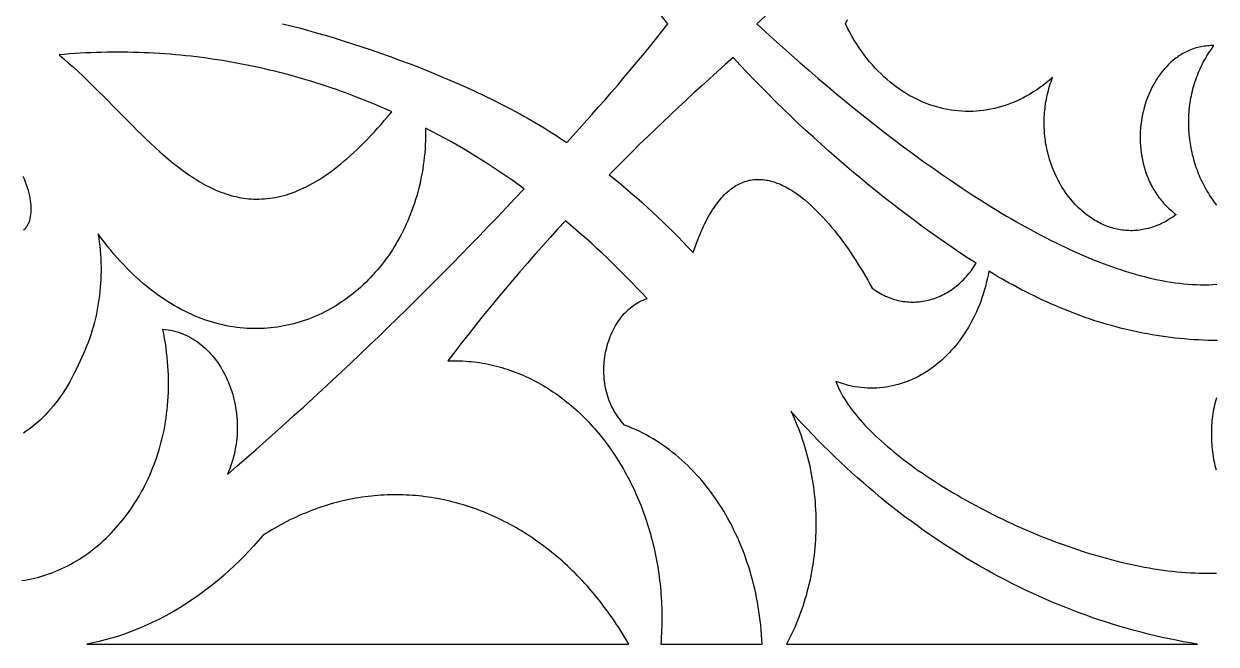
# Model space of a CAD drawing. Extents: x -4950 to -2150, y -1354 to 1346.
# Drawn here: x -3880.5 to -3593.5, y 396.6 to 546.1 of the extents above; entities that cross this region are included whole.
import ezdxf

# ---------------------------------------------------------------- set-up
doc = ezdxf.new("R2010")
doc.units = 0
doc.layers.add('LAYER_1', color=18, linetype='CONTINUOUS')

msp = doc.modelspace()

# ---------------------------------------------------------------- linework, layer by layer
at = {"layer": 'LAYER_1'}
for points in [[(-3818.22, 546.12), (-3816.27, 545.64), (-3814.26, 545.12), (-3812.22, 544.57), (-3810.12, 543.99), (-3808, 543.37), (-3805.83, 542.73), (-3803.64, 542.05), (-3801.42, 541.34), (-3799.18, 540.61), (-3796.91, 539.85), (-3794.63, 539.06), (-3792.34, 538.24), (-3790.05, 537.4), (-3787.74, 536.53), (-3785.44, 535.64), (-3783.14, 534.72), (-3780.85, 533.78), (-3778.57, 532.82), (-3776.3, 531.84), (-3774.05, 530.84), (-3771.82, 529.82), (-3769.62, 528.78), (-3767.45, 527.72), (-3765.31, 526.64), (-3763.21, 525.55), (-3761.15, 524.44), (-3760.13, 523.88), (-3759.13, 523.31), (-3758.14, 522.75), (-3757.16, 522.17), (-3756.19, 521.6), (-3755.24, 521.02), (-3754.31, 520.44), (-3753.38, 519.86), (-3752.47, 519.27), (-3751.58, 518.68), (-3750.7, 518.08), (-3749.84, 517.49), (-3746.75, 520.91), (-3743.68, 524.36), (-3742.14, 526.1), (-3740.61, 527.84), (-3739.09, 529.6), (-3737.56, 531.37), (-3736.04, 533.16), (-3734.53, 534.96), (-3733.01, 536.77), (-3731.5, 538.6), (-3730, 540.45), (-3728.49, 542.32), (-3726.99, 544.21), (-3725.49, 546.12), (-3726.99, 548.03)], [(-3702.02, 547.99), (-3704.06, 546.12), (-3702.02, 544.25), (-3699.96, 542.37), (-3697.87, 540.49), (-3695.75, 538.61), (-3693.61, 536.72), (-3691.45, 534.84), (-3689.26, 532.96), (-3687.05, 531.08), (-3684.82, 529.21), (-3682.57, 527.35), (-3680.3, 525.51), (-3678.02, 523.67), (-3675.72, 521.86), (-3673.41, 520.05), (-3671.09, 518.27), (-3668.76, 516.51), (-3666.41, 514.78), (-3664.06, 513.06), (-3661.71, 511.38), (-3659.34, 509.72), (-3656.98, 508.1), (-3654.61, 506.51), (-3652.23, 504.95), (-3649.86, 503.43), (-3647.49, 501.95), (-3646.31, 501.23), (-3645.12, 500.51), (-3643.94, 499.81), (-3642.76, 499.12), (-3641.58, 498.44), (-3640.4, 497.77), (-3639.22, 497.11), (-3638.04, 496.46), (-3636.87, 495.83), (-3635.7, 495.21), (-3634.53, 494.6), (-3633.36, 494.01), (-3632.19, 493.42), (-3631.03, 492.85), (-3629.87, 492.3), (-3628.71, 491.76), (-3627.56, 491.23), (-3626.41, 490.72), (-3625.27, 490.22), (-3624.12, 489.74), (-3622.98, 489.27), (-3621.85, 488.82), (-3620.72, 488.38), (-3619.59, 487.96), (-3618.47, 487.56), (-3617.35, 487.17), (-3616.24, 486.8), (-3615.13, 486.44), (-3614.03, 486.11), (-3612.94, 485.79), (-3611.84, 485.49), (-3610.76, 485.2), (-3609.68, 484.94), (-3608.61, 484.69), (-3607.54, 484.46), (-3606.48, 484.25), (-3605.42, 484.06), (-3604.37, 483.89), (-3603.33, 483.74), (-3602.3, 483.61), (-3601.27, 483.49), (-3600.25, 483.4), (-3599.24, 483.33), (-3598.24, 483.28), (-3597.24, 483.26), (-3596.25, 483.25), (-3595.27, 483.26), (-3594.3, 483.3), (-3593.33, 483.36)], [(-3593.32, 502.46), (-3593.63, 502.85), (-3593.93, 503.25), (-3594.23, 503.66), (-3594.52, 504.08), (-3594.81, 504.5), (-3595.09, 504.93), (-3595.36, 505.36), (-3595.63, 505.8), (-3595.89, 506.25), (-3596.14, 506.7), (-3596.38, 507.16), (-3596.62, 507.62), (-3596.85, 508.09), (-3597.07, 508.56), (-3597.29, 509.04), (-3597.5, 509.53), (-3597.7, 510.01), (-3597.89, 510.51), (-3598.08, 511), (-3598.26, 511.51), (-3598.43, 512.01), (-3598.59, 512.52), (-3598.74, 513.03), (-3598.89, 513.55), (-3599.03, 514.07), (-3599.16, 514.59), (-3599.28, 515.12), (-3599.4, 515.65), (-3599.5, 516.18), (-3599.6, 516.71), (-3599.69, 517.25), (-3599.77, 517.79), (-3599.84, 518.33), (-3599.9, 518.87), (-3599.96, 519.42), (-3600, 519.97), (-3600.04, 520.51), (-3600.06, 521.06), (-3600.08, 521.61), (-3600.09, 522.16), (-3600.09, 522.72), (-3600.08, 523.27), (-3600.06, 523.82), (-3600.03, 524.38), (-3599.99, 524.93), (-3599.95, 525.49), (-3599.89, 526.04), (-3599.82, 526.59), (-3599.74, 527.15), (-3599.66, 527.7), (-3599.56, 528.25), (-3599.45, 528.8), (-3599.33, 529.35), (-3599.2, 529.9), (-3599.07, 530.45), (-3598.92, 531), (-3598.76, 531.54), (-3598.59, 532.08), (-3598.41, 532.63), (-3598.22, 533.16), (-3598.01, 533.7), (-3597.8, 534.23), (-3597.58, 534.76), (-3597.34, 535.29), (-3597.1, 535.82), (-3596.84, 536.34), (-3596.57, 536.86), (-3596.29, 537.37), (-3596, 537.88), (-3595.7, 538.39), (-3595.38, 538.9), (-3595.06, 539.4), (-3594.72, 539.89), (-3594.37, 540.38), (-3594.01, 540.87), (-3594.41, 540.87), (-3594.81, 540.86), (-3595.2, 540.84), (-3595.59, 540.81), (-3595.98, 540.77), (-3596.36, 540.72), (-3596.74, 540.66), (-3597.12, 540.59), (-3597.49, 540.52), (-3597.86, 540.43), (-3598.22, 540.33), (-3598.58, 540.22), (-3598.94, 540.1), (-3599.29, 539.98), (-3599.64, 539.85), (-3599.99, 539.7), (-3600.33, 539.55), (-3600.66, 539.39), (-3601, 539.22), (-3601.32, 539.05), (-3601.65, 538.86), (-3601.97, 538.67), (-3602.28, 538.47), (-3602.6, 538.26), (-3602.9, 538.04), (-3603.2, 537.82), (-3603.8, 537.35), (-3604.37, 536.86), (-3604.92, 536.33), (-3605.46, 535.79), (-3605.98, 535.21), (-3606.47, 534.61), (-3606.95, 533.99), (-3607.41, 533.35), (-3607.84, 532.69), (-3608.26, 532.01), (-3608.65, 531.31), (-3609.02, 530.59), (-3609.37, 529.85), (-3609.7, 529.1), (-3610.01, 528.34), (-3610.29, 527.56), (-3610.55, 526.77), (-3610.78, 525.97), (-3611, 525.16), (-3611.18, 524.34), (-3611.35, 523.51), (-3611.48, 522.68), (-3611.6, 521.83), (-3611.68, 520.99), (-3611.74, 520.14), (-3611.78, 519.29), (-3611.78, 518.43), (-3611.77, 517.58), (-3611.72, 516.72), (-3611.64, 515.87), (-3611.54, 515.02), (-3611.41, 514.17), (-3611.25, 513.33), (-3611.06, 512.49), (-3610.85, 511.66), (-3610.6, 510.84), (-3610.46, 510.43), (-3610.32, 510.03), (-3610.17, 509.62), (-3610.01, 509.22), (-3609.85, 508.82), (-3609.68, 508.43), (-3609.5, 508.04), (-3609.31, 507.65), (-3609.11, 507.26), (-3608.91, 506.88), (-3608.69, 506.5), (-3608.47, 506.13), (-3608.25, 505.76), (-3608.01, 505.39), (-3607.77, 505.03), (-3607.51, 504.67), (-3607.25, 504.31), (-3606.98, 503.96), (-3606.71, 503.62), (-3606.42, 503.28), (-3606.13, 502.94), (-3605.82, 502.61), (-3605.51, 502.28), (-3605.2, 501.96), (-3604.87, 501.65), (-3604.53, 501.34), (-3604.19, 501.03), (-3603.83, 500.74), (-3603.47, 500.44), (-3603.1, 500.16), (-3603.52, 499.85), (-3603.94, 499.56), (-3604.36, 499.27), (-3604.78, 499.01), (-3605.21, 498.75), (-3605.63, 498.51), (-3606.05, 498.28), (-3606.48, 498.07), (-3606.9, 497.87), (-3607.32, 497.68), (-3607.75, 497.5), (-3608.17, 497.33), (-3608.6, 497.18), (-3609.02, 497.04), (-3609.44, 496.91), (-3609.87, 496.8), (-3610.29, 496.69), (-3610.71, 496.6), (-3611.13, 496.52), (-3611.55, 496.45), (-3611.97, 496.39), (-3612.39, 496.34), (-3612.81, 496.31), (-3613.22, 496.28), (-3613.64, 496.27), (-3614.05, 496.27), (-3614.47, 496.28), (-3614.88, 496.29), (-3615.29, 496.32), (-3615.7, 496.36), (-3616.1, 496.41), (-3616.51, 496.47), (-3616.91, 496.54), (-3617.31, 496.63), (-3617.71, 496.72), (-3618.1, 496.82), (-3618.5, 496.93), (-3618.89, 497.05), (-3619.28, 497.17), (-3619.66, 497.31), (-3620.05, 497.46), (-3620.43, 497.62), (-3620.8, 497.78), (-3621.18, 497.96), (-3621.55, 498.14), (-3621.92, 498.33), (-3622.28, 498.53), (-3622.65, 498.74), (-3623.01, 498.96), (-3623.36, 499.19), (-3623.71, 499.42), (-3624.06, 499.66), (-3624.4, 499.91), (-3624.75, 500.17), (-3625.41, 500.71), (-3626.07, 501.28), (-3626.7, 501.87), (-3627.32, 502.5), (-3627.92, 503.15), (-3628.5, 503.83), (-3629.06, 504.54), (-3629.59, 505.27), (-3630.11, 506.02), (-3630.6, 506.8), (-3631.07, 507.59), (-3631.52, 508.41), (-3631.94, 509.25), (-3632.34, 510.11), (-3632.71, 510.99), (-3632.89, 511.44), (-3633.06, 511.89), (-3633.22, 512.34), (-3633.38, 512.8), (-3633.52, 513.26), (-3633.67, 513.73), (-3633.8, 514.2), (-3633.93, 514.67), (-3634.04, 515.15), (-3634.16, 515.63), (-3634.26, 516.11), (-3634.36, 516.6), (-3634.45, 517.09), (-3634.53, 517.58), (-3634.6, 518.08), (-3634.66, 518.58), (-3634.72, 519.08), (-3634.77, 519.58), (-3634.81, 520.09), (-3634.84, 520.6), (-3634.86, 521.11), (-3634.88, 521.62), (-3634.89, 522.14), (-3634.88, 522.66), (-3634.87, 523.18), (-3634.85, 523.7), (-3634.82, 524.22), (-3634.78, 524.74), (-3634.73, 525.27), (-3634.68, 525.79), (-3634.61, 526.32), (-3634.53, 526.85), (-3634.45, 527.38), (-3634.35, 527.91), (-3634.25, 528.44), (-3634.13, 528.97), (-3634.01, 529.5), (-3633.87, 530.04), (-3633.73, 530.57), (-3633.57, 531.1), (-3633.41, 531.63), (-3633.23, 532.17), (-3633.04, 532.7), (-3632.85, 533.23), (-3633.61, 532.56), (-3634.39, 531.91), (-3635.17, 531.29), (-3635.97, 530.71), (-3636.77, 530.15), (-3637.58, 529.62), (-3638.39, 529.12), (-3639.22, 528.65), (-3640.05, 528.21), (-3640.88, 527.8), (-3641.72, 527.42), (-3642.57, 527.06), (-3643.42, 526.74), (-3644.27, 526.44), (-3645.13, 526.17), (-3645.99, 525.93), (-3646.86, 525.72), (-3647.73, 525.53), (-3648.6, 525.38), (-3649.47, 525.25), (-3650.34, 525.15), (-3651.21, 525.08), (-3652.08, 525.03), (-3652.96, 525.01), (-3653.83, 525.03), (-3654.7, 525.06), (-3655.57, 525.13), (-3656.44, 525.22), (-3657.3, 525.34), (-3658.17, 525.49), (-3659.03, 525.67), (-3659.88, 525.87), (-3660.73, 526.1), (-3661.58, 526.35), (-3662.42, 526.64), (-3663.26, 526.95), (-3664.09, 527.28), (-3664.92, 527.65), (-3665.73, 528.03), (-3666.54, 528.45), (-3667.35, 528.89), (-3668.14, 529.36), (-3668.93, 529.85), (-3669.71, 530.37), (-3670.48, 530.92), (-3671.24, 531.49), (-3671.98, 532.09), (-3672.72, 532.71), (-3673.45, 533.36), (-3674.16, 534.04), (-3674.87, 534.74), (-3675.56, 535.46), (-3676.24, 536.22), (-3676.9, 536.99), (-3677.55, 537.79), (-3678.19, 538.62), (-3678.81, 539.47), (-3679.42, 540.35), (-3680.01, 541.25), (-3680.59, 542.17), (-3681.15, 543.12), (-3681.69, 544.1), (-3682.22, 545.1), (-3682.73, 546.12), (-3682.22, 547.15)], [(-3880.98, 411.97), (-3880.22, 412.09), (-3879.46, 412.22), (-3878.71, 412.37), (-3877.95, 412.53), (-3877.21, 412.72), (-3876.46, 412.92), (-3875.72, 413.15), (-3874.98, 413.39), (-3874.24, 413.64), (-3873.51, 413.92), (-3872.79, 414.21), (-3872.06, 414.52), (-3871.35, 414.84), (-3870.63, 415.18), (-3869.93, 415.54), (-3869.22, 415.92), (-3868.53, 416.31), (-3867.84, 416.71), (-3867.15, 417.14), (-3866.47, 417.58), (-3865.8, 418.03), (-3865.14, 418.5), (-3864.48, 418.99), (-3863.83, 419.49), (-3863.19, 420), (-3862.55, 420.53), (-3861.92, 421.08), (-3861.31, 421.64), (-3860.69, 422.21), (-3860.09, 422.8), (-3859.5, 423.4), (-3858.92, 424.02), (-3858.34, 424.65), (-3857.78, 425.29), (-3857.22, 425.95), (-3856.68, 426.62), (-3856.14, 427.3), (-3855.62, 428), (-3855.1, 428.71), (-3854.6, 429.43), (-3854.11, 430.17), (-3853.63, 430.92), (-3853.16, 431.67), (-3852.7, 432.45), (-3852.26, 433.23), (-3851.83, 434.02), (-3851.41, 434.83), (-3851, 435.65), (-3850.61, 436.48), (-3850.23, 437.32), (-3849.86, 438.17), (-3849.51, 439.03), (-3849.17, 439.91), (-3848.84, 440.79), (-3848.53, 441.68), (-3848.24, 442.59), (-3847.96, 443.5), (-3847.69, 444.43), (-3847.44, 445.36), (-3847.2, 446.3), (-3846.99, 447.26), (-3846.78, 448.22), (-3846.6, 449.19), (-3846.43, 450.17), (-3846.27, 451.16), (-3846.14, 452.16), (-3846.02, 453.16), (-3845.92, 454.18), (-3845.83, 455.2), (-3845.77, 456.23), (-3845.72, 457.27), (-3845.69, 458.32), (-3845.68, 459.37), (-3845.68, 460.43), (-3845.71, 461.5), (-3845.76, 462.58), (-3845.82, 463.66), (-3845.91, 464.75), (-3846.01, 465.85), (-3846.14, 466.95), (-3846.29, 468.06), (-3846.45, 469.17), (-3846.64, 470.29), (-3846.85, 471.42), (-3847.08, 472.55), (-3846.43, 472.49), (-3845.79, 472.4), (-3845.15, 472.29), (-3844.53, 472.15), (-3843.91, 471.99), (-3843.31, 471.81), (-3842.71, 471.6), (-3842.12, 471.37), (-3841.55, 471.12), (-3840.98, 470.84), (-3840.43, 470.55), (-3839.88, 470.23), (-3839.35, 469.9), (-3838.82, 469.54), (-3838.31, 469.17), (-3837.81, 468.77), (-3837.32, 468.36), (-3836.84, 467.93), (-3836.38, 467.49), (-3835.93, 467.02), (-3835.49, 466.54), (-3835.06, 466.05), (-3834.64, 465.54), (-3834.24, 465.01), (-3833.86, 464.47), (-3833.48, 463.92), (-3833.12, 463.36), (-3832.78, 462.78), (-3832.44, 462.18), (-3832.13, 461.58), (-3831.82, 460.97), (-3831.54, 460.34), (-3831.27, 459.7), (-3831.01, 459.06), (-3830.77, 458.4), (-3830.54, 457.74), (-3830.33, 457.07), (-3830.14, 456.39), (-3829.96, 455.7), (-3829.8, 455), (-3829.66, 454.3), (-3829.53, 453.59), (-3829.42, 452.88), (-3829.33, 452.16), (-3829.26, 451.44), (-3829.2, 450.71), (-3829.17, 449.98), (-3829.15, 449.25), (-3829.15, 448.51), (-3829.17, 447.77), (-3829.2, 447.03), (-3829.26, 446.29), (-3829.34, 445.55), (-3829.43, 444.81), (-3829.55, 444.07), (-3829.69, 443.33), (-3829.84, 442.59), (-3830.02, 441.85), (-3830.22, 441.11), (-3830.44, 440.38), (-3830.68, 439.65), (-3830.94, 438.93), (-3831.22, 438.2), (-3831.52, 437.49), (-3829.21, 439.5), (-3826.9, 441.53), (-3824.59, 443.56), (-3822.29, 445.6), (-3819.99, 447.65), (-3817.7, 449.71), (-3815.42, 451.78), (-3813.14, 453.86), (-3810.86, 455.95), (-3808.6, 458.04), (-3806.33, 460.15), (-3804.07, 462.26), (-3801.82, 464.38), (-3799.57, 466.51), (-3797.33, 468.65), (-3795.1, 470.8), (-3792.87, 472.96), (-3790.64, 475.13), (-3788.42, 477.3), (-3786.21, 479.48), (-3784, 481.68), (-3781.79, 483.88), (-3779.6, 486.09), (-3777.41, 488.31), (-3775.22, 490.54), (-3773.04, 492.77), (-3770.86, 495.02), (-3768.7, 497.27), (-3766.53, 499.53), (-3764.37, 501.8), (-3762.22, 504.08), (-3760.08, 506.37), (-3761.51, 507.4), (-3762.95, 508.42), (-3764.39, 509.42), (-3765.85, 510.4), (-3767.31, 511.37), (-3768.77, 512.33), (-3770.25, 513.27), (-3771.73, 514.19), (-3773.22, 515.1), (-3774.71, 515.99), (-3776.21, 516.87), (-3777.71, 517.73), (-3779.23, 518.57), (-3780.75, 519.4), (-3782.27, 520.21), (-3783.8, 521.01), (-3783.79, 519.99), (-3783.8, 518.98), (-3783.83, 517.97), (-3783.88, 516.97), (-3783.94, 515.98), (-3784.02, 514.99), (-3784.11, 514.02), (-3784.22, 513.05), (-3784.35, 512.08), (-3784.49, 511.13), (-3784.65, 510.18), (-3784.83, 509.24), (-3785.02, 508.31), (-3785.23, 507.39), (-3785.45, 506.48), (-3785.68, 505.57), (-3785.94, 504.68), (-3786.2, 503.79), (-3786.48, 502.91), (-3786.77, 502.05), (-3787.08, 501.19), (-3787.41, 500.34), (-3787.74, 499.5), (-3788.09, 498.67), (-3788.45, 497.85), (-3788.83, 497.04), (-3789.22, 496.24), (-3789.62, 495.46), (-3790.03, 494.68), (-3790.46, 493.91), (-3790.9, 493.16), (-3791.35, 492.41), (-3791.81, 491.68), (-3792.28, 490.96), (-3792.77, 490.25), (-3793.27, 489.55), (-3793.77, 488.86), (-3794.29, 488.19), (-3794.82, 487.52), (-3795.36, 486.87), (-3795.91, 486.24), (-3796.47, 485.61), (-3797.04, 485), (-3797.62, 484.4), (-3798.21, 483.81), (-3798.81, 483.24), (-3799.42, 482.68), (-3800.04, 482.13), (-3800.66, 481.6), (-3801.3, 481.08), (-3801.94, 480.58), (-3802.6, 480.09), (-3803.26, 479.61), (-3803.93, 479.15), (-3804.6, 478.7), (-3805.28, 478.27), (-3805.98, 477.85), (-3806.67, 477.45), (-3807.38, 477.06), (-3808.09, 476.69), (-3808.81, 476.33), (-3809.54, 475.99), (-3810.27, 475.66), (-3811.01, 475.35), (-3811.75, 475.06), (-3812.5, 474.78), (-3813.26, 474.52), (-3814.02, 474.28), (-3814.78, 474.05), (-3815.55, 473.84), (-3816.33, 473.64), (-3817.11, 473.47), (-3817.9, 473.31), (-3818.69, 473.17), (-3819.48, 473.04), (-3820.28, 472.93), (-3821.08, 472.84), (-3821.88, 472.77), (-3822.69, 472.72), (-3823.5, 472.69), (-3824.32, 472.67), (-3825.13, 472.67), (-3825.95, 472.69), (-3826.78, 472.73), (-3827.6, 472.79), (-3828.43, 472.87), (-3829.26, 472.97), (-3830.09, 473.08), (-3830.92, 473.22), (-3831.75, 473.38), (-3832.59, 473.55), (-3833.42, 473.75), (-3834.26, 473.97), (-3835.1, 474.21), (-3835.93, 474.46), (-3836.77, 474.74), (-3837.61, 475.04), (-3838.45, 475.36), (-3839.29, 475.7), (-3840.12, 476.07), (-3840.96, 476.45), (-3841.8, 476.86), (-3842.63, 477.28), (-3843.46, 477.73), (-3844.3, 478.21), (-3845.13, 478.7), (-3845.96, 479.22), (-3846.78, 479.75), (-3847.61, 480.32), (-3848.43, 480.9), (-3849.25, 481.51), (-3850.07, 482.14), (-3850.88, 482.79), (-3851.69, 483.47), (-3852.5, 484.17), (-3853.31, 484.89), (-3854.11, 485.64), (-3854.91, 486.41), (-3855.7, 487.21), (-3856.49, 488.03), (-3857.27, 488.87), (-3858.06, 489.74), (-3858.83, 490.64), (-3859.6, 491.56), (-3860.37, 492.5), (-3861.13, 493.47), (-3861.89, 494.46), (-3862.64, 495.48), (-3862.48, 494.5), (-3862.35, 493.51), (-3862.23, 492.52), (-3862.14, 491.53), (-3862.06, 490.54), (-3862, 489.54), (-3861.96, 488.55), (-3861.94, 487.56), (-3861.94, 486.57), (-3861.96, 485.58), (-3861.99, 484.59), (-3862.05, 483.6), (-3862.12, 482.62), (-3862.21, 481.63), (-3862.32, 480.66), (-3862.45, 479.68), (-3862.6, 478.71), (-3862.77, 477.74), (-3862.95, 476.78), (-3863.15, 475.83), (-3863.37, 474.88), (-3863.61, 473.93), (-3863.87, 472.99), (-3864.14, 472.06), (-3864.43, 471.14), (-3864.74, 470.22), (-3865.07, 469.32), (-3865.42, 468.42), (-3865.78, 467.53), (-3866.16, 466.64), (-3866.56, 465.77), (-3866.98, 464.91), (-3867.45, 463.83), (-3867.94, 462.79), (-3868.45, 461.77), (-3868.96, 460.79), (-3869.49, 459.83), (-3870.02, 458.9), (-3870.57, 458.01), (-3871.13, 457.14), (-3871.71, 456.3), (-3872.29, 455.49), (-3872.88, 454.71), (-3873.48, 453.95), (-3874.09, 453.23), (-3874.71, 452.53), (-3875.34, 451.86), (-3875.98, 451.22), (-3876.62, 450.61), (-3877.27, 450.02), (-3877.93, 449.46), (-3878.6, 448.92), (-3879.28, 448.42), (-3879.96, 447.93), (-3880.64, 447.48)], [(-3880.57, 496.38), (-3880.42, 496.53), (-3880.28, 496.68), (-3880.14, 496.84), (-3880.01, 497), (-3879.88, 497.18), (-3879.77, 497.35), (-3879.65, 497.54), (-3879.55, 497.73), (-3879.45, 497.92), (-3879.36, 498.12), (-3879.27, 498.33), (-3879.19, 498.54), (-3879.12, 498.76), (-3878.99, 499.21), (-3878.89, 499.68), (-3878.81, 500.18), (-3878.76, 500.69), (-3878.73, 501.21), (-3878.73, 501.76), (-3878.76, 502.32), (-3878.81, 502.9), (-3878.89, 503.49), (-3878.99, 504.09), (-3879.11, 504.71), (-3879.27, 505.34), (-3879.44, 505.98), (-3879.65, 506.64), (-3879.87, 507.3), (-3880.13, 507.97), (-3880.4, 508.65), (-3880.71, 509.33)], [(-3593.16, 469.81), (-3594.32, 469.82), (-3595.46, 469.85), (-3596.61, 469.89), (-3597.75, 469.94), (-3598.88, 470.01), (-3600.01, 470.09), (-3601.14, 470.18), (-3602.26, 470.29), (-3603.38, 470.41), (-3604.5, 470.54), (-3605.61, 470.68), (-3606.71, 470.84), (-3607.82, 471.01), (-3608.92, 471.19), (-3610.01, 471.39), (-3611.11, 471.6), (-3612.2, 471.82), (-3613.28, 472.05), (-3614.36, 472.3), (-3615.44, 472.55), (-3616.52, 472.82), (-3617.59, 473.1), (-3618.65, 473.39), (-3619.72, 473.7), (-3620.78, 474.01), (-3621.83, 474.34), (-3622.89, 474.67), (-3623.94, 475.02), (-3624.99, 475.38), (-3626.03, 475.75), (-3627.07, 476.14), (-3628.11, 476.53), (-3629.14, 476.93), (-3630.17, 477.35), (-3631.2, 477.77), (-3632.22, 478.21), (-3633.25, 478.65), (-3634.26, 479.11), (-3635.28, 479.57), (-3636.29, 480.05), (-3637.3, 480.54), (-3638.31, 481.03), (-3639.31, 481.54), (-3640.31, 482.05), (-3641.31, 482.58), (-3642.3, 483.11), (-3643.3, 483.66), (-3644.29, 484.21), (-3645.27, 484.77), (-3646.26, 485.34), (-3647.24, 485.92), (-3648.22, 486.51), (-3648.39, 485.56), (-3648.59, 484.62), (-3648.81, 483.69), (-3649.04, 482.77), (-3649.3, 481.87), (-3649.57, 480.98), (-3649.86, 480.1), (-3650.16, 479.24), (-3650.49, 478.38), (-3650.83, 477.55), (-3651.18, 476.73), (-3651.56, 475.92), (-3651.95, 475.13), (-3652.35, 474.35), (-3652.77, 473.59), (-3653.2, 472.84), (-3653.65, 472.11), (-3654.11, 471.39), (-3654.59, 470.7), (-3655.08, 470.01), (-3655.58, 469.35), (-3656.1, 468.7), (-3656.62, 468.07), (-3657.16, 467.45), (-3657.72, 466.86), (-3658.28, 466.28), (-3658.85, 465.72), (-3659.44, 465.18), (-3660.04, 464.65), (-3660.64, 464.15), (-3661.26, 463.66), (-3661.88, 463.2), (-3662.52, 462.75), (-3663.16, 462.33), (-3663.81, 461.92), (-3664.47, 461.53), (-3665.14, 461.17), (-3665.82, 460.82), (-3666.5, 460.5), (-3667.19, 460.2), (-3667.89, 459.92), (-3668.59, 459.66), (-3669.3, 459.42), (-3670.02, 459.21), (-3670.74, 459.01), (-3671.46, 458.85), (-3672.19, 458.7), (-3672.93, 458.58), (-3673.67, 458.48), (-3674.41, 458.4), (-3675.16, 458.35), (-3675.9, 458.32), (-3676.66, 458.32), (-3677.41, 458.34), (-3678.17, 458.39), (-3678.92, 458.46), (-3679.68, 458.55), (-3680.44, 458.68), (-3681.2, 458.83), (-3681.97, 459), (-3682.73, 459.2), (-3683.49, 459.43), (-3684.25, 459.68), (-3685.01, 459.97), (-3684.79, 459.37), (-3684.55, 458.78), (-3684.28, 458.17), (-3683.99, 457.57), (-3683.67, 456.96), (-3683.33, 456.34), (-3682.96, 455.73), (-3682.57, 455.11), (-3682.15, 454.48), (-3681.71, 453.86), (-3681.25, 453.23), (-3680.77, 452.59), (-3680.26, 451.96), (-3679.73, 451.32), (-3679.18, 450.69), (-3678.61, 450.05), (-3678.02, 449.41), (-3677.41, 448.76), (-3676.78, 448.12), (-3676.13, 447.48), (-3675.46, 446.83), (-3674.77, 446.19), (-3674.07, 445.54), (-3673.34, 444.9), (-3672.6, 444.26), (-3671.84, 443.61), (-3671.06, 442.97), (-3670.27, 442.33), (-3669.46, 441.69), (-3668.64, 441.05), (-3667.8, 440.42), (-3666.94, 439.78), (-3666.07, 439.15), (-3665.18, 438.52), (-3664.29, 437.9), (-3663.37, 437.27), (-3662.45, 436.65), (-3661.51, 436.04), (-3660.56, 435.42), (-3659.59, 434.81), (-3658.62, 434.21), (-3657.63, 433.61), (-3656.63, 433.01), (-3655.63, 432.42), (-3654.61, 431.83), (-3653.58, 431.25), (-3652.54, 430.67), (-3651.49, 430.1), (-3650.44, 429.54), (-3649.37, 428.98), (-3648.3, 428.43), (-3647.22, 427.88), (-3646.13, 427.34), (-3645.03, 426.81), (-3643.93, 426.28), (-3642.82, 425.77), (-3641.71, 425.26), (-3640.59, 424.75), (-3639.46, 424.26), (-3638.34, 423.77), (-3637.2, 423.3), (-3636.06, 422.83), (-3634.92, 422.37), (-3633.78, 421.92), (-3632.63, 421.48), (-3631.48, 421.05), (-3630.32, 420.63), (-3629.17, 420.22), (-3628.01, 419.82), (-3626.86, 419.43), (-3625.7, 419.05), (-3624.54, 418.68), (-3623.38, 418.32), (-3622.22, 417.98), (-3621.06, 417.65), (-3619.91, 417.32), (-3618.75, 417.02), (-3617.6, 416.72), (-3616.45, 416.43), (-3615.3, 416.16), (-3614.15, 415.9), (-3613.01, 415.66), (-3611.87, 415.43), (-3610.73, 415.21), (-3609.6, 415.01), (-3608.48, 414.82), (-3607.36, 414.64), (-3606.24, 414.48), (-3605.13, 414.34), (-3604.03, 414.2), (-3602.93, 414.09), (-3601.84, 413.99), (-3600.76, 413.91), (-3599.69, 413.84), (-3598.62, 413.79), (-3597.56, 413.75), (-3596.51, 413.73), (-3595.47, 413.73), (-3594.44, 413.75), (-3593.42, 413.78)], [(-3593.4, 438.53), (-3593.55, 439.08), (-3593.68, 439.63), (-3593.81, 440.19), (-3593.92, 440.75), (-3594.03, 441.31), (-3594.12, 441.87), (-3594.21, 442.44), (-3594.29, 443.01), (-3594.36, 443.58), (-3594.42, 444.15), (-3594.47, 444.73), (-3594.51, 445.3), (-3594.53, 445.88), (-3594.55, 446.46), (-3594.56, 447.03), (-3594.56, 447.61), (-3594.55, 448.18), (-3594.53, 448.76), (-3594.5, 449.33), (-3594.46, 449.91), (-3594.41, 450.48), (-3594.35, 451.05), (-3594.28, 451.61), (-3594.2, 452.18), (-3594.11, 452.74), (-3594, 453.3), (-3593.89, 453.86), (-3593.77, 454.41), (-3593.63, 454.96), (-3593.49, 455.51), (-3593.33, 456.05)]]:
    msp.add_lwpolyline(points, dxfattribs=at)
for points in [[(-3791.93, 524.92), (-3793.14, 525.46), (-3794.34, 525.98), (-3795.55, 526.5), (-3796.76, 527.01), (-3797.97, 527.5), (-3799.18, 527.99), (-3800.4, 528.46), (-3801.62, 528.93), (-3802.84, 529.38), (-3804.06, 529.83), (-3805.29, 530.26), (-3806.51, 530.68), (-3807.74, 531.1), (-3808.97, 531.5), (-3810.2, 531.9), (-3811.44, 532.28), (-3812.67, 532.65), (-3813.91, 533.02), (-3815.15, 533.37), (-3816.39, 533.72), (-3817.64, 534.05), (-3818.88, 534.37), (-3820.13, 534.68), (-3821.37, 534.99), (-3822.62, 535.28), (-3823.87, 535.56), (-3825.12, 535.83), (-3826.38, 536.09), (-3827.63, 536.35), (-3828.89, 536.59), (-3830.14, 536.82), (-3831.4, 537.04), (-3832.66, 537.25), (-3833.92, 537.45), (-3835.18, 537.64), (-3836.45, 537.82), (-3837.71, 537.99), (-3838.97, 538.15), (-3840.24, 538.3), (-3841.5, 538.43), (-3842.77, 538.56), (-3844.04, 538.68), (-3845.31, 538.79), (-3846.58, 538.89), (-3847.85, 538.97), (-3849.12, 539.05), (-3850.39, 539.11), (-3851.66, 539.17), (-3852.93, 539.22), (-3854.2, 539.25), (-3855.48, 539.27), (-3856.75, 539.29), (-3858.02, 539.29), (-3859.3, 539.29), (-3860.57, 539.27), (-3861.85, 539.24), (-3863.12, 539.2), (-3864.39, 539.15), (-3865.67, 539.1), (-3866.94, 539.03), (-3868.22, 538.95), (-3869.49, 538.86), (-3870.77, 538.75), (-3872.04, 538.64), (-3870.89, 537.67), (-3869.74, 536.67), (-3868.6, 535.65), (-3867.47, 534.61), (-3866.35, 533.56), (-3865.23, 532.49), (-3864.12, 531.41), (-3863.01, 530.32), (-3860.81, 528.11), (-3858.63, 525.9), (-3856.46, 523.69), (-3854.29, 521.51), (-3853.21, 520.43), (-3852.13, 519.37), (-3851.04, 518.32), (-3849.96, 517.29), (-3848.87, 516.29), (-3847.78, 515.3), (-3846.69, 514.34), (-3845.59, 513.4), (-3844.49, 512.5), (-3843.38, 511.63), (-3842.27, 510.79), (-3841.71, 510.38), (-3841.15, 509.99), (-3840.59, 509.6), (-3840.02, 509.22), (-3839.46, 508.86), (-3838.89, 508.5), (-3838.32, 508.16), (-3837.75, 507.82), (-3837.18, 507.5), (-3836.6, 507.19), (-3836.03, 506.89), (-3835.45, 506.6), (-3834.86, 506.33), (-3834.28, 506.07), (-3833.69, 505.82), (-3833.1, 505.59), (-3832.51, 505.37), (-3831.91, 505.16), (-3831.31, 504.97), (-3830.71, 504.79), (-3830.11, 504.63), (-3829.5, 504.48), (-3828.89, 504.35), (-3828.28, 504.23), (-3827.66, 504.13), (-3827.04, 504.05), (-3826.42, 503.98), (-3825.79, 503.93), (-3825.16, 503.9), (-3824.53, 503.88), (-3823.89, 503.89), (-3823.25, 503.91), (-3822.6, 503.94), (-3821.95, 504), (-3821.3, 504.08), (-3820.64, 504.17), (-3819.98, 504.29), (-3819.31, 504.42), (-3818.64, 504.58), (-3817.97, 504.75), (-3817.29, 504.95), (-3816.61, 505.17), (-3815.92, 505.41), (-3815.23, 505.67), (-3814.53, 505.95), (-3813.83, 506.25), (-3813.12, 506.58), (-3812.41, 506.93), (-3811.69, 507.3), (-3810.97, 507.7), (-3810.24, 508.11), (-3809.51, 508.56), (-3808.77, 509.02), (-3808.03, 509.52), (-3807.28, 510.03), (-3806.53, 510.57), (-3805.77, 511.14), (-3805, 511.73), (-3804.23, 512.35), (-3803.46, 512.99), (-3802.67, 513.66), (-3801.88, 514.36), (-3801.09, 515.09), (-3800.29, 515.84), (-3799.48, 516.62), (-3798.67, 517.42), (-3797.85, 518.26), (-3797.03, 519.12), (-3796.19, 520.02), (-3795.35, 520.94), (-3794.51, 521.89), (-3793.66, 522.87), (-3792.8, 523.88)], [(-3709.75, 537.98), (-3711.65, 536.3), (-3713.55, 534.61), (-3715.44, 532.9), (-3717.34, 531.19), (-3719.22, 529.47), (-3721.1, 527.73), (-3722.98, 525.98), (-3724.85, 524.23), (-3726.71, 522.46), (-3728.57, 520.68), (-3730.42, 518.89), (-3732.27, 517.09), (-3734.11, 515.28), (-3735.95, 513.45), (-3737.77, 511.62), (-3739.59, 509.77), (-3738.27, 508.7), (-3736.96, 507.61), (-3735.65, 506.5), (-3734.36, 505.39), (-3733.06, 504.26), (-3731.78, 503.12), (-3730.5, 501.96), (-3729.24, 500.79), (-3727.98, 499.61), (-3726.72, 498.42), (-3725.48, 497.21), (-3724.24, 495.99), (-3723.01, 494.76), (-3721.79, 493.52), (-3720.58, 492.26), (-3719.38, 490.99), (-3719.11, 491.78), (-3718.85, 492.55), (-3718.57, 493.3), (-3718.3, 494.03), (-3718.02, 494.74), (-3717.74, 495.43), (-3717.45, 496.09), (-3717.17, 496.74), (-3716.87, 497.38), (-3716.58, 497.99), (-3716.28, 498.58), (-3715.98, 499.15), (-3715.68, 499.71), (-3715.37, 500.24), (-3715.07, 500.76), (-3714.75, 501.26), (-3714.44, 501.74), (-3714.12, 502.21), (-3713.8, 502.65), (-3713.48, 503.08), (-3713.16, 503.49), (-3712.83, 503.88), (-3712.5, 504.26), (-3712.17, 504.62), (-3711.84, 504.96), (-3711.5, 505.29), (-3711.16, 505.6), (-3710.82, 505.89), (-3710.48, 506.17), (-3710.14, 506.44), (-3709.79, 506.68), (-3709.45, 506.91), (-3709.1, 507.13), (-3708.75, 507.33), (-3708.39, 507.51), (-3708.04, 507.68), (-3707.69, 507.84), (-3707.33, 507.98), (-3706.97, 508.11), (-3706.61, 508.22), (-3706.25, 508.32), (-3705.89, 508.41), (-3705.52, 508.48), (-3705.16, 508.53), (-3704.79, 508.58), (-3704.43, 508.61), (-3704.06, 508.63), (-3703.69, 508.63), (-3703.32, 508.63), (-3702.95, 508.61), (-3702.58, 508.58), (-3702.21, 508.53), (-3701.84, 508.48), (-3701.46, 508.41), (-3701.09, 508.33), (-3700.72, 508.24), (-3700.34, 508.14), (-3699.97, 508.02), (-3699.59, 507.9), (-3699.22, 507.76), (-3698.84, 507.62), (-3698.47, 507.46), (-3698.09, 507.29), (-3697.72, 507.12), (-3697.34, 506.93), (-3696.97, 506.73), (-3696.22, 506.31), (-3695.47, 505.85), (-3694.72, 505.36), (-3693.98, 504.83), (-3693.24, 504.27), (-3692.5, 503.67), (-3691.76, 503.05), (-3691.03, 502.39), (-3690.3, 501.71), (-3689.58, 501.01), (-3688.86, 500.27), (-3688.15, 499.52), (-3687.45, 498.74), (-3686.75, 497.94), (-3686.06, 497.12), (-3685.37, 496.28), (-3684.7, 495.43), (-3684.03, 494.56), (-3683.37, 493.67), (-3682.72, 492.78), (-3682.08, 491.87), (-3681.45, 490.95), (-3680.83, 490.02), (-3680.23, 489.09), (-3679.63, 488.15), (-3679.05, 487.2), (-3678.48, 486.25), (-3677.92, 485.3), (-3677.37, 484.35), (-3676.84, 483.4), (-3676.33, 482.45), (-3675.93, 482.16), (-3675.53, 481.88), (-3675.12, 481.62), (-3674.72, 481.37), (-3674.31, 481.14), (-3673.9, 480.92), (-3673.48, 480.71), (-3673.06, 480.51), (-3672.64, 480.33), (-3672.22, 480.16), (-3671.8, 480), (-3671.38, 479.85), (-3670.95, 479.72), (-3670.52, 479.6), (-3670.09, 479.49), (-3669.67, 479.4), (-3669.24, 479.31), (-3668.81, 479.24), (-3668.38, 479.19), (-3667.94, 479.14), (-3667.51, 479.11), (-3667.08, 479.08), (-3666.65, 479.07), (-3666.22, 479.08), (-3665.79, 479.09), (-3665.36, 479.12), (-3664.94, 479.15), (-3664.51, 479.2), (-3664.08, 479.26), (-3663.66, 479.34), (-3663.24, 479.42), (-3662.82, 479.52), (-3662.4, 479.63), (-3661.98, 479.75), (-3661.57, 479.88), (-3661.15, 480.02), (-3660.74, 480.17), (-3660.34, 480.34), (-3659.93, 480.51), (-3659.53, 480.7), (-3659.13, 480.9), (-3658.74, 481.11), (-3658.35, 481.33), (-3657.96, 481.56), (-3657.58, 481.8), (-3657.2, 482.06), (-3656.83, 482.32), (-3656.46, 482.59), (-3656.09, 482.88), (-3655.73, 483.18), (-3655.37, 483.48), (-3655.02, 483.8), (-3654.68, 484.13), (-3654.34, 484.47), (-3654, 484.81), (-3653.67, 485.17), (-3653.35, 485.54), (-3653.03, 485.92), (-3652.72, 486.31), (-3652.42, 486.71), (-3652.12, 487.12), (-3651.83, 487.54), (-3651.54, 487.97), (-3651.27, 488.41), (-3653.09, 489.59), (-3654.92, 490.8), (-3656.77, 492.04), (-3658.62, 493.32), (-3660.48, 494.62), (-3662.35, 495.95), (-3664.22, 497.3), (-3666.1, 498.69), (-3667.98, 500.1), (-3669.87, 501.53), (-3671.75, 502.99), (-3673.63, 504.47), (-3675.52, 505.98), (-3677.4, 507.51), (-3679.28, 509.06), (-3681.15, 510.63), (-3683.02, 512.22), (-3684.89, 513.83), (-3686.74, 515.46), (-3688.59, 517.1), (-3690.43, 518.77), (-3692.26, 520.45), (-3694.08, 522.14), (-3695.88, 523.85), (-3697.68, 525.57), (-3699.45, 527.31), (-3701.21, 529.06), (-3702.96, 530.83), (-3704.69, 532.6), (-3706.39, 534.38), (-3708.08, 536.18)], [(-3750.16, 498.66), (-3752.01, 496.64), (-3753.85, 494.62), (-3755.68, 492.58), (-3757.49, 490.52), (-3759.3, 488.46), (-3761.1, 486.38), (-3762.89, 484.29), (-3764.66, 482.19), (-3766.42, 480.07), (-3768.17, 477.94), (-3769.91, 475.8), (-3771.64, 473.65), (-3773.35, 471.48), (-3775.06, 469.3), (-3776.75, 467.1), (-3778.42, 464.9), (-3777.71, 464.92), (-3777.01, 464.93), (-3776.31, 464.92), (-3775.61, 464.91), (-3774.91, 464.88), (-3774.22, 464.84), (-3773.53, 464.79), (-3772.84, 464.73), (-3772.16, 464.65), (-3771.47, 464.57), (-3770.79, 464.47), (-3770.12, 464.36), (-3769.44, 464.24), (-3768.77, 464.11), (-3768.1, 463.97), (-3767.44, 463.82), (-3766.77, 463.66), (-3766.12, 463.48), (-3765.46, 463.3), (-3764.81, 463.1), (-3764.16, 462.9), (-3763.51, 462.68), (-3762.87, 462.45), (-3762.23, 462.22), (-3761.6, 461.97), (-3760.97, 461.71), (-3760.34, 461.44), (-3759.72, 461.17), (-3759.1, 460.88), (-3758.49, 460.58), (-3757.87, 460.27), (-3757.27, 459.96), (-3756.66, 459.63), (-3756.07, 459.29), (-3755.47, 458.95), (-3754.88, 458.59), (-3754.3, 458.23), (-3753.72, 457.86), (-3753.14, 457.47), (-3752.57, 457.08), (-3752, 456.68), (-3751.44, 456.27), (-3750.88, 455.85), (-3750.33, 455.43), (-3749.78, 454.99), (-3749.23, 454.55), (-3748.7, 454.1), (-3748.16, 453.63), (-3747.63, 453.17), (-3747.11, 452.69), (-3746.59, 452.2), (-3746.08, 451.71), (-3745.57, 451.21), (-3745.07, 450.7), (-3744.58, 450.18), (-3744.08, 449.65), (-3743.6, 449.12), (-3743.12, 448.58), (-3742.65, 448.03), (-3742.18, 447.48), (-3741.72, 446.91), (-3741.26, 446.34), (-3740.81, 445.77), (-3740.37, 445.18), (-3739.93, 444.59), (-3739.5, 443.99), (-3739.07, 443.39), (-3738.65, 442.77), (-3738.24, 442.16), (-3737.83, 441.53), (-3737.43, 440.9), (-3737.03, 440.26), (-3736.65, 439.61), (-3736.27, 438.96), (-3735.89, 438.31), (-3735.52, 437.64), (-3735.16, 436.97), (-3734.81, 436.3), (-3734.46, 435.62), (-3734.12, 434.93), (-3733.79, 434.23), (-3733.47, 433.54), (-3733.15, 432.83), (-3732.83, 432.12), (-3732.53, 431.41), (-3732.23, 430.68), (-3731.94, 429.96), (-3731.66, 429.23), (-3731.39, 428.49), (-3731.12, 427.75), (-3730.86, 427), (-3730.61, 426.25), (-3730.37, 425.5), (-3730.13, 424.74), (-3729.9, 423.97), (-3729.68, 423.2), (-3729.47, 422.43), (-3729.27, 421.65), (-3729.07, 420.86), (-3728.88, 420.08), (-3728.7, 419.28), (-3728.53, 418.49), (-3728.37, 417.69), (-3728.21, 416.89), (-3728.07, 416.08), (-3727.93, 415.27), (-3727.8, 414.45), (-3727.68, 413.63), (-3727.57, 412.81), (-3727.47, 411.99), (-3727.37, 411.16), (-3727.29, 410.33), (-3727.21, 409.49), (-3727.15, 408.65), (-3727.09, 407.81), (-3727.04, 406.97), (-3727, 406.12), (-3726.97, 405.27), (-3726.95, 404.42), (-3726.94, 403.56), (-3726.93, 402.71), (-3726.94, 401.85), (-3726.96, 400.98), (-3726.99, 400.12), (-3727.02, 399.25), (-3727.07, 398.38), (-3727.12, 397.51), (-3727.19, 396.64), (-3702.81, 396.64), (-3702.86, 397.78), (-3702.93, 398.92), (-3703.02, 400.06), (-3703.12, 401.19), (-3703.24, 402.31), (-3703.38, 403.43), (-3703.54, 404.54), (-3703.71, 405.64), (-3703.9, 406.74), (-3704.11, 407.83), (-3704.33, 408.91), (-3704.57, 409.99), (-3704.83, 411.06), (-3705.1, 412.12), (-3705.39, 413.17), (-3705.69, 414.21), (-3706.01, 415.24), (-3706.35, 416.27), (-3706.7, 417.29), (-3707.06, 418.29), (-3707.44, 419.29), (-3707.84, 420.28), (-3708.25, 421.25), (-3708.67, 422.22), (-3709.11, 423.17), (-3709.56, 424.12), (-3710.03, 425.05), (-3710.51, 425.97), (-3711.01, 426.88), (-3711.52, 427.78), (-3712.04, 428.67), (-3712.57, 429.54), (-3713.12, 430.4), (-3713.69, 431.25), (-3714.26, 432.08), (-3714.85, 432.9), (-3715.45, 433.71), (-3716.06, 434.51), (-3716.69, 435.28), (-3717.32, 436.05), (-3717.97, 436.8), (-3718.63, 437.53), (-3719.31, 438.25), (-3719.99, 438.96), (-3720.69, 439.65), (-3721.4, 440.32), (-3722.11, 440.98), (-3722.84, 441.62), (-3723.58, 442.24), (-3724.33, 442.85), (-3725.09, 443.44), (-3725.87, 444.01), (-3726.65, 444.57), (-3727.44, 445.1), (-3728.24, 445.62), (-3729.05, 446.12), (-3729.87, 446.6), (-3730.7, 447.07), (-3731.54, 447.51), (-3732.39, 447.93), (-3733.25, 448.34), (-3734.12, 448.72), (-3734.99, 449.09), (-3735.88, 449.43), (-3736.29, 449.88), (-3736.69, 450.35), (-3737.07, 450.82), (-3737.43, 451.3), (-3737.77, 451.8), (-3738.09, 452.3), (-3738.4, 452.81), (-3738.68, 453.33), (-3738.95, 453.86), (-3739.2, 454.39), (-3739.43, 454.94), (-3739.65, 455.48), (-3739.84, 456.04), (-3740.02, 456.6), (-3740.18, 457.16), (-3740.33, 457.73), (-3740.46, 458.3), (-3740.57, 458.87), (-3740.66, 459.45), (-3740.74, 460.03), (-3740.8, 460.61), (-3740.85, 461.19), (-3740.88, 461.78), (-3740.89, 462.36), (-3740.89, 462.94), (-3740.88, 463.52), (-3740.84, 464.1), (-3740.8, 464.68), (-3740.74, 465.26), (-3740.66, 465.83), (-3740.57, 466.4), (-3740.46, 466.96), (-3740.35, 467.53), (-3740.21, 468.08), (-3740.07, 468.63), (-3739.9, 469.18), (-3739.73, 469.71), (-3739.54, 470.25), (-3739.34, 470.77), (-3739.13, 471.29), (-3738.9, 471.79), (-3738.66, 472.29), (-3738.41, 472.78), (-3738.14, 473.26), (-3737.87, 473.73), (-3737.58, 474.18), (-3737.28, 474.63), (-3736.96, 475.06), (-3736.64, 475.48), (-3736.3, 475.89), (-3735.96, 476.28), (-3735.6, 476.66), (-3735.23, 477.03), (-3734.85, 477.38), (-3734.46, 477.71), (-3734.06, 478.03), (-3733.65, 478.33), (-3733.23, 478.62), (-3732.8, 478.88), (-3732.35, 479.13), (-3731.9, 479.36), (-3731.44, 479.57), (-3730.98, 479.77), (-3730.5, 479.94), (-3731.67, 481.2), (-3732.85, 482.45), (-3734.04, 483.69), (-3735.24, 484.91), (-3736.44, 486.13), (-3737.65, 487.33), (-3738.87, 488.52), (-3740.1, 489.7), (-3741.33, 490.86), (-3742.57, 492.01), (-3743.82, 493.15), (-3745.07, 494.28), (-3746.34, 495.39), (-3747.6, 496.49), (-3748.88, 497.58)], [(-3695.86, 452.77), (-3695.48, 451.95), (-3695.1, 451.13), (-3694.74, 450.29), (-3694.39, 449.45), (-3694.06, 448.61), (-3693.73, 447.76), (-3693.42, 446.9), (-3693.13, 446.05), (-3692.84, 445.18), (-3692.57, 444.31), (-3692.31, 443.44), (-3692.07, 442.56), (-3691.84, 441.68), (-3691.62, 440.79), (-3691.41, 439.91), (-3691.22, 439.01), (-3691.03, 438.12), (-3690.87, 437.22), (-3690.71, 436.32), (-3690.57, 435.42), (-3690.44, 434.52), (-3690.32, 433.61), (-3690.22, 432.7), (-3690.13, 431.79), (-3690.05, 430.88), (-3689.98, 429.97), (-3689.93, 429.06), (-3689.89, 428.14), (-3689.86, 427.23), (-3689.85, 426.31), (-3689.85, 425.4), (-3689.86, 424.49), (-3689.88, 423.57), (-3689.92, 422.66), (-3689.97, 421.75), (-3690.03, 420.84), (-3690.1, 419.93), (-3690.19, 419.02), (-3690.29, 418.11), (-3690.4, 417.21), (-3690.53, 416.3), (-3690.66, 415.4), (-3690.82, 414.51), (-3690.98, 413.61), (-3691.15, 412.72), (-3691.34, 411.83), (-3691.54, 410.95), (-3691.76, 410.07), (-3691.99, 409.19), (-3692.22, 408.31), (-3692.48, 407.45), (-3692.74, 406.58), (-3693.02, 405.72), (-3693.31, 404.87), (-3693.61, 404.02), (-3693.92, 403.17), (-3694.25, 402.33), (-3694.59, 401.5), (-3694.94, 400.67), (-3695.31, 399.85), (-3695.69, 399.04), (-3696.08, 398.23), (-3696.48, 397.43), (-3696.9, 396.64), (-3597.99, 396.64), (-3599.7, 396.92), (-3601.4, 397.23), (-3603.1, 397.56), (-3604.79, 397.9), (-3606.48, 398.27), (-3608.17, 398.66), (-3609.85, 399.06), (-3611.53, 399.49), (-3613.21, 399.93), (-3614.88, 400.4), (-3616.55, 400.88), (-3618.21, 401.38), (-3619.87, 401.9), (-3621.52, 402.45), (-3623.17, 403.01), (-3624.81, 403.59), (-3626.45, 404.19), (-3628.08, 404.8), (-3629.71, 405.44), (-3631.33, 406.1), (-3632.95, 406.77), (-3634.56, 407.47), (-3636.16, 408.18), (-3637.76, 408.91), (-3639.36, 409.66), (-3640.95, 410.43), (-3642.53, 411.21), (-3644.11, 412.02), (-3645.68, 412.84), (-3647.24, 413.68), (-3648.8, 414.54), (-3650.35, 415.42), (-3651.89, 416.32), (-3653.43, 417.23), (-3654.96, 418.16), (-3656.48, 419.11), (-3658, 420.08), (-3659.51, 421.07), (-3661.01, 422.07), (-3662.5, 423.09), (-3663.99, 424.13), (-3665.47, 425.19), (-3666.94, 426.26), (-3668.4, 427.35), (-3669.86, 428.46), (-3671.3, 429.59), (-3672.74, 430.73), (-3674.17, 431.89), (-3675.6, 433.07), (-3677.01, 434.27), (-3678.42, 435.48), (-3679.81, 436.71), (-3681.2, 437.96), (-3682.58, 439.22), (-3683.95, 440.5), (-3685.31, 441.8), (-3686.67, 443.11), (-3688.01, 444.44), (-3689.34, 445.79), (-3690.67, 447.15), (-3691.98, 448.53), (-3693.28, 449.93), (-3694.58, 451.34)], [(-3734.89, 396.64), (-3735.37, 397.45), (-3735.84, 398.26), (-3736.32, 399.05), (-3736.81, 399.84), (-3737.31, 400.62), (-3737.81, 401.39), (-3738.32, 402.15), (-3738.83, 402.9), (-3739.35, 403.64), (-3739.88, 404.37), (-3740.41, 405.1), (-3740.95, 405.82), (-3741.49, 406.52), (-3742.04, 407.22), (-3742.59, 407.91), (-3743.15, 408.59), (-3743.71, 409.26), (-3744.28, 409.92), (-3744.86, 410.58), (-3745.44, 411.22), (-3746.02, 411.86), (-3746.61, 412.48), (-3747.21, 413.1), (-3747.81, 413.71), (-3748.41, 414.31), (-3749.02, 414.9), (-3749.64, 415.48), (-3750.26, 416.05), (-3750.88, 416.61), (-3751.51, 417.16), (-3752.14, 417.7), (-3752.77, 418.24), (-3753.41, 418.76), (-3754.06, 419.28), (-3754.71, 419.78), (-3755.36, 420.28), (-3756.02, 420.77), (-3756.68, 421.24), (-3757.34, 421.71), (-3758.01, 422.17), (-3758.68, 422.62), (-3759.36, 423.06), (-3760.03, 423.49), (-3760.72, 423.91), (-3761.4, 424.32), (-3762.09, 424.72), (-3762.78, 425.11), (-3763.48, 425.49), (-3764.17, 425.87), (-3764.88, 426.23), (-3765.58, 426.58), (-3766.29, 426.92), (-3767, 427.26), (-3767.71, 427.58), (-3768.42, 427.89), (-3769.14, 428.2), (-3769.86, 428.49), (-3770.58, 428.78), (-3771.31, 429.05), (-3772.04, 429.31), (-3772.77, 429.57), (-3773.5, 429.81), (-3774.23, 430.05), (-3774.97, 430.27), (-3775.7, 430.48), (-3776.44, 430.69), (-3777.19, 430.88), (-3777.93, 431.07), (-3778.67, 431.24), (-3779.42, 431.4), (-3780.17, 431.56), (-3780.92, 431.7), (-3781.67, 431.83), (-3782.42, 431.96), (-3783.17, 432.07), (-3783.93, 432.17), (-3784.68, 432.26), (-3785.44, 432.35), (-3786.2, 432.42), (-3786.95, 432.48), (-3787.71, 432.53), (-3788.47, 432.57), (-3789.23, 432.6), (-3789.99, 432.62), (-3790.76, 432.63), (-3791.52, 432.63), (-3792.28, 432.62), (-3793.04, 432.59), (-3793.81, 432.56), (-3794.57, 432.52), (-3795.33, 432.46), (-3796.1, 432.4), (-3796.86, 432.32), (-3797.62, 432.24), (-3798.39, 432.14), (-3799.15, 432.03), (-3799.91, 431.91), (-3800.67, 431.79), (-3801.43, 431.65), (-3802.19, 431.5), (-3802.95, 431.33), (-3803.71, 431.16), (-3804.47, 430.98), (-3805.23, 430.79), (-3805.99, 430.58), (-3806.74, 430.36), (-3807.5, 430.14), (-3808.25, 429.9), (-3809.01, 429.65), (-3809.76, 429.39), (-3810.51, 429.12), (-3811.26, 428.84), (-3812, 428.55), (-3812.75, 428.24), (-3813.49, 427.93), (-3814.24, 427.6), (-3814.98, 427.27), (-3815.72, 426.92), (-3816.45, 426.56), (-3817.19, 426.19), (-3817.92, 425.81), (-3818.65, 425.41), (-3819.38, 425.01), (-3820.11, 424.59), (-3820.83, 424.17), (-3821.55, 423.73), (-3822.27, 423.28), (-3822.99, 422.82), (-3824.09, 421.52), (-3825.22, 420.25), (-3826.35, 419.01), (-3827.51, 417.81), (-3828.68, 416.63), (-3829.87, 415.48), (-3831.08, 414.36), (-3832.3, 413.27), (-3833.54, 412.21), (-3834.79, 411.18), (-3836.06, 410.18), (-3837.34, 409.21), (-3838.63, 408.27), (-3839.94, 407.37), (-3841.26, 406.49), (-3842.59, 405.65), (-3843.94, 404.84), (-3845.3, 404.06), (-3846.67, 403.31), (-3848.05, 402.6), (-3849.44, 401.92), (-3850.84, 401.27), (-3852.25, 400.65), (-3853.68, 400.07), (-3855.11, 399.52), (-3856.55, 399), (-3857.99, 398.52), (-3859.45, 398.08), (-3860.91, 397.66), (-3862.39, 397.28), (-3863.86, 396.94), (-3865.35, 396.63)]]:
    msp.add_lwpolyline(points, close=True, dxfattribs=at)

doc.saveas('drawing.dxf')
